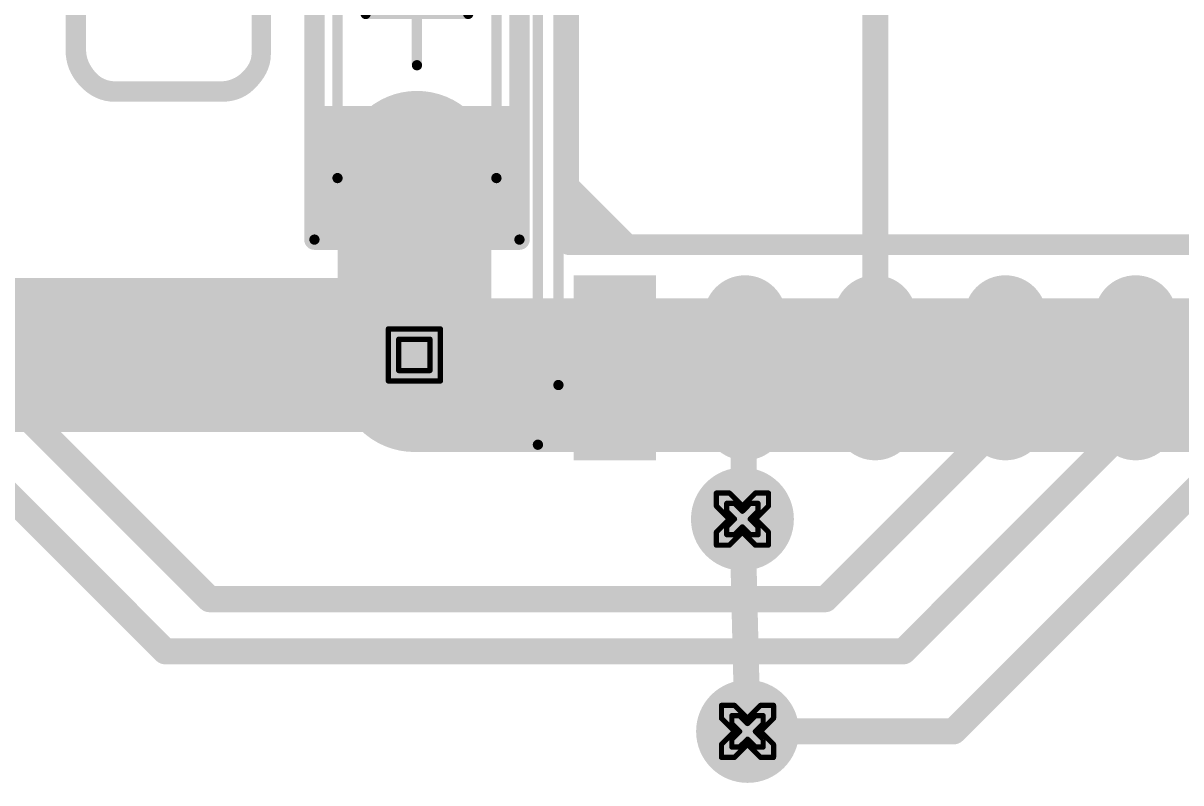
# Model space of a CAD drawing. Header units: millimetres. Extents: x 3219 to 51106, y -14166 to 2063.
# Drawn here: x 5611.66 to 5622.96, y 1769.19 to 1776.59 of the extents above; entities that cross this region are included whole.
import ezdxf

# ---------------------------------------------------------------- set-up
doc = ezdxf.new("R2010")
doc.units = ezdxf.units.MM
doc.layers.get('0').update_dxf_attribs({"lineweight": 53})
for name, color, linetype in [('Bottom Layer', 5, 'Continuous'), ('Bottom Solder', 6, 'Continuous'), ('Drill Drawing', 1, 'Continuous'), ('Mechanical 13', 56, 'Continuous'), ('Mechanical 15', 56, 'Continuous'), ('Top Layer', 1, 'Continuous'), ('Top Overlay', 2, 'Continuous'), ('Top Paste', 8, 'Continuous'), ('Top Solder', 216, 'Continuous')]:
    doc.layers.add(name, color=color, linetype=linetype)
doc.styles.add('GOST type B', font='GOST_B.TTF', dxfattribs={"height": 3.5})

# ---------------------------------------------------------------- blocks, each defined once
blk = doc.blocks.new('14______98')
at = {"layer": 'Mechanical 13'}
h = blk.add_hatch(color=56, dxfattribs=at)
edge = h.paths.add_edge_path()
edge.add_arc((0.5, 0), 0.25, 0, 360)
at = {"layer": 'Top Layer'}
blk.add_hatch(color=1, dxfattribs=at).paths.add_polyline_path([(-0.8, 0.3), (0.8, 0.3), (0.8, -0.3), (-0.8, -0.3)])
h = blk.add_hatch(color=1, dxfattribs=at)
edge = h.paths.add_edge_path()
edge.add_arc((5.4, 0), 0.3, 90, 270)
edge.add_line((5.4, -0.3), (6.4, -0.3))
edge.add_arc((6.4, 0), 0.3, 270, 450)
edge.add_line((6.4, 0.3), (5.4, 0.3))
h = blk.add_hatch(color=1, dxfattribs=at)
edge = h.paths.add_edge_path()
edge.add_arc((-0.5, -1.27), 0.3, 90, 270)
edge.add_line((-0.5, -1.57), (0.5, -1.57))
edge.add_arc((0.5, -1.27), 0.3, 270, 450)
edge.add_line((0.5, -0.97), (-0.5, -0.97))
h = blk.add_hatch(color=1, dxfattribs=at)
edge = h.paths.add_edge_path()
edge.add_arc((5.4, -1.27), 0.3, 90, 270)
edge.add_line((5.4, -1.57), (6.4, -1.57))
edge.add_arc((6.4, -1.27), 0.3, 270, 450)
edge.add_line((6.4, -0.97), (5.4, -0.97))
h = blk.add_hatch(color=1, dxfattribs=at)
edge = h.paths.add_edge_path()
edge.add_arc((-0.5, -2.54), 0.3, 90, 270)
edge.add_line((-0.5, -2.84), (0.5, -2.84))
edge.add_arc((0.5, -2.54), 0.3, 270, 450)
edge.add_line((0.5, -2.24), (-0.5, -2.24))
h = blk.add_hatch(color=1, dxfattribs=at)
edge = h.paths.add_edge_path()
edge.add_arc((5.4, -2.54), 0.3, 90, 270)
edge.add_line((5.4, -2.84), (6.4, -2.84))
edge.add_arc((6.4, -2.54), 0.3, 270, 450)
edge.add_line((6.4, -2.24), (5.4, -2.24))
h = blk.add_hatch(color=1, dxfattribs=at)
edge = h.paths.add_edge_path()
edge.add_arc((-0.5, -3.81), 0.3, 90, 270)
edge.add_line((-0.5, -4.11), (0.5, -4.11))
edge.add_arc((0.5, -3.81), 0.3, 270, 450)
edge.add_line((0.5, -3.51), (-0.5, -3.51))
h = blk.add_hatch(color=1, dxfattribs=at)
edge = h.paths.add_edge_path()
edge.add_arc((5.4, -3.81), 0.3, 90, 270)
edge.add_line((5.4, -4.11), (6.4, -4.11))
edge.add_arc((6.4, -3.81), 0.3, 270, 450)
edge.add_line((6.4, -3.51), (5.4, -3.51))
h = blk.add_hatch(color=1, dxfattribs=at)
edge = h.paths.add_edge_path()
edge.add_arc((-0.5, -5.08), 0.3, 90, 270)
edge.add_line((-0.5, -5.38), (0.5, -5.38))
edge.add_arc((0.5, -5.08), 0.3, 270, 450)
edge.add_line((0.5, -4.78), (-0.5, -4.78))
h = blk.add_hatch(color=1, dxfattribs=at)
edge = h.paths.add_edge_path()
edge.add_arc((5.4, -5.08), 0.3, 90, 270)
edge.add_line((5.4, -5.38), (6.4, -5.38))
edge.add_arc((6.4, -5.08), 0.3, 270, 450)
edge.add_line((6.4, -4.78), (5.4, -4.78))
h = blk.add_hatch(color=1, dxfattribs=at)
edge = h.paths.add_edge_path()
edge.add_arc((-0.5, -6.35), 0.3, 90, 270)
edge.add_line((-0.5, -6.65), (0.5, -6.65))
edge.add_arc((0.5, -6.35), 0.3, 270, 450)
edge.add_line((0.5, -6.05), (-0.5, -6.05))
h = blk.add_hatch(color=1, dxfattribs=at)
edge = h.paths.add_edge_path()
edge.add_arc((5.4, -6.35), 0.3, 90, 270)
edge.add_line((5.4, -6.65), (6.4, -6.65))
edge.add_arc((6.4, -6.35), 0.3, 270, 450)
edge.add_line((6.4, -6.05), (5.4, -6.05))
h = blk.add_hatch(color=1, dxfattribs=at)
edge = h.paths.add_edge_path()
edge.add_arc((-0.5, -7.62), 0.3, 90, 270)
edge.add_line((-0.5, -7.92), (0.5, -7.92))
edge.add_arc((0.5, -7.62), 0.3, 270, 450)
edge.add_line((0.5, -7.32), (-0.5, -7.32))
h = blk.add_hatch(color=1, dxfattribs=at)
edge = h.paths.add_edge_path()
edge.add_arc((5.4, -7.62), 0.3, 90, 270)
edge.add_line((5.4, -7.92), (6.4, -7.92))
edge.add_arc((6.4, -7.62), 0.3, 270, 450)
edge.add_line((6.4, -7.32), (5.4, -7.32))
at = {"layer": 'Top Overlay'}
blk.add_hatch(color=2, dxfattribs=at).paths.add_polyline_path([(1.2, 0.45), (1.2, -0.27), (1.92, 0.45)])
at = {"layer": 'Top Paste'}
blk.add_hatch(color=8, dxfattribs=at).paths.add_polyline_path([(-0.8, 0.3), (0.8, 0.3), (0.8, -0.3), (-0.8, -0.3)])
h = blk.add_hatch(color=8, dxfattribs=at)
edge = h.paths.add_edge_path()
edge.add_arc((5.4, 0), 0.3, 90, 270)
edge.add_line((5.4, -0.3), (6.4, -0.3))
edge.add_arc((6.4, 0), 0.3, 270, 450)
edge.add_line((6.4, 0.3), (5.4, 0.3))
h = blk.add_hatch(color=8, dxfattribs=at)
edge = h.paths.add_edge_path()
edge.add_arc((-0.5, -1.27), 0.3, 90, 270)
edge.add_line((-0.5, -1.57), (0.5, -1.57))
edge.add_arc((0.5, -1.27), 0.3, 270, 450)
edge.add_line((0.5, -0.97), (-0.5, -0.97))
h = blk.add_hatch(color=8, dxfattribs=at)
edge = h.paths.add_edge_path()
edge.add_arc((5.4, -1.27), 0.3, 90, 270)
edge.add_line((5.4, -1.57), (6.4, -1.57))
edge.add_arc((6.4, -1.27), 0.3, 270, 450)
edge.add_line((6.4, -0.97), (5.4, -0.97))
h = blk.add_hatch(color=8, dxfattribs=at)
edge = h.paths.add_edge_path()
edge.add_arc((-0.5, -2.54), 0.3, 90, 270)
edge.add_line((-0.5, -2.84), (0.5, -2.84))
edge.add_arc((0.5, -2.54), 0.3, 270, 450)
edge.add_line((0.5, -2.24), (-0.5, -2.24))
h = blk.add_hatch(color=8, dxfattribs=at)
edge = h.paths.add_edge_path()
edge.add_arc((5.4, -2.54), 0.3, 90, 270)
edge.add_line((5.4, -2.84), (6.4, -2.84))
edge.add_arc((6.4, -2.54), 0.3, 270, 450)
edge.add_line((6.4, -2.24), (5.4, -2.24))
h = blk.add_hatch(color=8, dxfattribs=at)
edge = h.paths.add_edge_path()
edge.add_arc((-0.5, -3.81), 0.3, 90, 270)
edge.add_line((-0.5, -4.11), (0.5, -4.11))
edge.add_arc((0.5, -3.81), 0.3, 270, 450)
edge.add_line((0.5, -3.51), (-0.5, -3.51))
h = blk.add_hatch(color=8, dxfattribs=at)
edge = h.paths.add_edge_path()
edge.add_arc((5.4, -3.81), 0.3, 90, 270)
edge.add_line((5.4, -4.11), (6.4, -4.11))
edge.add_arc((6.4, -3.81), 0.3, 270, 450)
edge.add_line((6.4, -3.51), (5.4, -3.51))
h = blk.add_hatch(color=8, dxfattribs=at)
edge = h.paths.add_edge_path()
edge.add_arc((-0.5, -5.08), 0.3, 90, 270)
edge.add_line((-0.5, -5.38), (0.5, -5.38))
edge.add_arc((0.5, -5.08), 0.3, 270, 450)
edge.add_line((0.5, -4.78), (-0.5, -4.78))
h = blk.add_hatch(color=8, dxfattribs=at)
edge = h.paths.add_edge_path()
edge.add_arc((5.4, -5.08), 0.3, 90, 270)
edge.add_line((5.4, -5.38), (6.4, -5.38))
edge.add_arc((6.4, -5.08), 0.3, 270, 450)
edge.add_line((6.4, -4.78), (5.4, -4.78))
h = blk.add_hatch(color=8, dxfattribs=at)
edge = h.paths.add_edge_path()
edge.add_arc((-0.5, -6.35), 0.3, 90, 270)
edge.add_line((-0.5, -6.65), (0.5, -6.65))
edge.add_arc((0.5, -6.35), 0.3, 270, 450)
edge.add_line((0.5, -6.05), (-0.5, -6.05))
h = blk.add_hatch(color=8, dxfattribs=at)
edge = h.paths.add_edge_path()
edge.add_arc((5.4, -6.35), 0.3, 90, 270)
edge.add_line((5.4, -6.65), (6.4, -6.65))
edge.add_arc((6.4, -6.35), 0.3, 270, 450)
edge.add_line((6.4, -6.05), (5.4, -6.05))
h = blk.add_hatch(color=8, dxfattribs=at)
edge = h.paths.add_edge_path()
edge.add_arc((-0.5, -7.62), 0.3, 90, 270)
edge.add_line((-0.5, -7.92), (0.5, -7.92))
edge.add_arc((0.5, -7.62), 0.3, 270, 450)
edge.add_line((0.5, -7.32), (-0.5, -7.32))
h = blk.add_hatch(color=8, dxfattribs=at)
edge = h.paths.add_edge_path()
edge.add_arc((5.4, -7.62), 0.3, 90, 270)
edge.add_line((5.4, -7.92), (6.4, -7.92))
edge.add_arc((6.4, -7.62), 0.3, 270, 450)
edge.add_line((6.4, -7.32), (5.4, -7.32))
at = {"layer": 'Top Solder'}
blk.add_hatch(color=216, dxfattribs=at).paths.add_polyline_path([(-0.902, 0.402), (0.902, 0.402), (0.902, -0.402), (-0.902, -0.402)])
h = blk.add_hatch(color=216, dxfattribs=at)
edge = h.paths.add_edge_path()
edge.add_arc((5.4, 0), 0.402, 90, 270)
edge.add_line((5.4, -0.402), (6.4, -0.402))
edge.add_arc((6.4, 0), 0.402, 270, 450)
edge.add_line((6.4, 0.402), (5.4, 0.402))
h = blk.add_hatch(color=216, dxfattribs=at)
edge = h.paths.add_edge_path()
edge.add_arc((-0.5, -1.27), 0.402, 90, 270)
edge.add_line((-0.5, -1.672), (0.5, -1.672))
edge.add_arc((0.5, -1.27), 0.402, 270, 450)
edge.add_line((0.5, -0.868), (-0.5, -0.868))
h = blk.add_hatch(color=216, dxfattribs=at)
edge = h.paths.add_edge_path()
edge.add_arc((5.4, -1.27), 0.402, 90, 270)
edge.add_line((5.4, -1.672), (6.4, -1.672))
edge.add_arc((6.4, -1.27), 0.402, 270, 450)
edge.add_line((6.4, -0.868), (5.4, -0.868))
h = blk.add_hatch(color=216, dxfattribs=at)
edge = h.paths.add_edge_path()
edge.add_arc((-0.5, -2.54), 0.402, 90, 270)
edge.add_line((-0.5, -2.942), (0.5, -2.942))
edge.add_arc((0.5, -2.54), 0.402, 270, 450)
edge.add_line((0.5, -2.138), (-0.5, -2.138))
h = blk.add_hatch(color=216, dxfattribs=at)
edge = h.paths.add_edge_path()
edge.add_arc((5.4, -2.54), 0.402, 90, 270)
edge.add_line((5.4, -2.942), (6.4, -2.942))
edge.add_arc((6.4, -2.54), 0.402, 270, 450)
edge.add_line((6.4, -2.138), (5.4, -2.138))
h = blk.add_hatch(color=216, dxfattribs=at)
edge = h.paths.add_edge_path()
edge.add_arc((-0.5, -3.81), 0.402, 90, 270)
edge.add_line((-0.5, -4.212), (0.5, -4.212))
edge.add_arc((0.5, -3.81), 0.402, 270, 450)
edge.add_line((0.5, -3.408), (-0.5, -3.408))
h = blk.add_hatch(color=216, dxfattribs=at)
edge = h.paths.add_edge_path()
edge.add_arc((5.4, -3.81), 0.402, 90, 270)
edge.add_line((5.4, -4.212), (6.4, -4.212))
edge.add_arc((6.4, -3.81), 0.402, 270, 450)
edge.add_line((6.4, -3.408), (5.4, -3.408))
h = blk.add_hatch(color=216, dxfattribs=at)
edge = h.paths.add_edge_path()
edge.add_arc((-0.5, -5.08), 0.402, 90, 270)
edge.add_line((-0.5, -5.482), (0.5, -5.482))
edge.add_arc((0.5, -5.08), 0.402, 270, 450)
edge.add_line((0.5, -4.678), (-0.5, -4.678))
h = blk.add_hatch(color=216, dxfattribs=at)
edge = h.paths.add_edge_path()
edge.add_arc((5.4, -5.08), 0.402, 90, 270)
edge.add_line((5.4, -5.482), (6.4, -5.482))
edge.add_arc((6.4, -5.08), 0.402, 270, 450)
edge.add_line((6.4, -4.678), (5.4, -4.678))
h = blk.add_hatch(color=216, dxfattribs=at)
edge = h.paths.add_edge_path()
edge.add_arc((-0.5, -6.35), 0.402, 90, 270)
edge.add_line((-0.5, -6.752), (0.5, -6.752))
edge.add_arc((0.5, -6.35), 0.402, 270, 450)
edge.add_line((0.5, -5.948), (-0.5, -5.948))
h = blk.add_hatch(color=216, dxfattribs=at)
edge = h.paths.add_edge_path()
edge.add_arc((5.4, -6.35), 0.402, 90, 270)
edge.add_line((5.4, -6.752), (6.4, -6.752))
edge.add_arc((6.4, -6.35), 0.402, 270, 450)
edge.add_line((6.4, -5.948), (5.4, -5.948))
h = blk.add_hatch(color=216, dxfattribs=at)
edge = h.paths.add_edge_path()
edge.add_arc((-0.5, -7.62), 0.402, 90, 270)
edge.add_line((-0.5, -8.022), (0.5, -8.022))
edge.add_arc((0.5, -7.62), 0.402, 270, 450)
edge.add_line((0.5, -7.218), (-0.5, -7.218))
h = blk.add_hatch(color=216, dxfattribs=at)
edge = h.paths.add_edge_path()
edge.add_arc((5.4, -7.62), 0.402, 90, 270)
edge.add_line((5.4, -8.022), (6.4, -8.022))
edge.add_arc((6.4, -7.62), 0.402, 270, 450)
edge.add_line((6.4, -7.218), (5.4, -7.218))
at = {"layer": 'Mechanical 13'}
for points in [[(-0.168, 0.55, 0.1, 0.1, 0), (5.969, 0.55, 0.1, 0.1, 0)], [(-0.168, 0.55, 0.1, 0.1, 0), (-0.168, -8.15, 0.1, 0.1, 0)], [(5.969, 0.55, 0.1, 0.1, 0), (5.969, -8.15, 0.1, 0.1, 0)], [(5.969, -8.15, 0.1, 0.1, 0), (-0.168, -8.15, 0.1, 0.1, 0)]]:
    blk.add_lwpolyline(points, format="xyseb", dxfattribs=at)
for points in [[(-0.193, 0.55, 0.05, 0.05, 1), (-0.143, 0.55, 0.05, 0.05, 1)], [(-0.193, 0.55, 0.05, 0.05, 1), (-0.143, 0.55, 0.05, 0.05, 1)], [(5.944, 0.55, 0.05, 0.05, 1), (5.994, 0.55, 0.05, 0.05, 1)], [(5.944, 0.55, 0.05, 0.05, 1), (5.994, 0.55, 0.05, 0.05, 1)], [(-0.193, -8.15, 0.05, 0.05, 1), (-0.143, -8.15, 0.05, 0.05, 1)], [(-0.193, -8.15, 0.05, 0.05, 1), (-0.143, -8.15, 0.05, 0.05, 1)], [(5.944, -8.15, 0.05, 0.05, 1), (5.994, -8.15, 0.05, 0.05, 1)], [(5.944, -8.15, 0.05, 0.05, 1), (5.994, -8.15, 0.05, 0.05, 1)]]:
    blk.add_lwpolyline(points, format="xyseb", close=True, dxfattribs=at)
at = {"layer": 'Mechanical 15'}
for points in [[(-0.75, 0.75, 0.1, 0.1, 0), (6.75, 0.75, 0.1, 0.1, 0)], [(-0.75, 0.75, 0.1, 0.1, 0), (-0.75, -8.25, 0.1, 0.1, 0)], [(6.75, 0.75, 0.1, 0.1, 0), (6.75, 0.5, 0.1, 0.1, 0)], [(6.75, 0.5, 0.1, 0.1, 0), (6.75, -8.25, 0.1, 0.1, 0)], [(-0.75, -8.25, 0.1, 0.1, 0), (6.75, -8.25, 0.1, 0.1, 0)]]:
    blk.add_lwpolyline(points, format="xyseb", dxfattribs=at)
for points in [[(-0.775, 0.75, 0.05, 0.05, 1), (-0.725, 0.75, 0.05, 0.05, 1)], [(-0.775, 0.75, 0.05, 0.05, 1), (-0.725, 0.75, 0.05, 0.05, 1)], [(6.725, 0.75, 0.05, 0.05, 1), (6.775, 0.75, 0.05, 0.05, 1)], [(6.725, 0.75, 0.05, 0.05, 1), (6.775, 0.75, 0.05, 0.05, 1)], [(6.725, 0.5, 0.05, 0.05, 1), (6.775, 0.5, 0.05, 0.05, 1)], [(6.725, 0.5, 0.05, 0.05, 1), (6.775, 0.5, 0.05, 0.05, 1)], [(-0.775, -8.25, 0.05, 0.05, 1), (-0.725, -8.25, 0.05, 0.05, 1)], [(-0.775, -8.25, 0.05, 0.05, 1), (-0.725, -8.25, 0.05, 0.05, 1)], [(6.725, -8.25, 0.05, 0.05, 1), (6.775, -8.25, 0.05, 0.05, 1)], [(6.725, -8.25, 0.05, 0.05, 1), (6.775, -8.25, 0.05, 0.05, 1)]]:
    blk.add_lwpolyline(points, format="xyseb", close=True, dxfattribs=at)
at = {"layer": 'Top Overlay'}
for points in [[(1.2, 0.45, 0.2, 0.2, 0), (1.2, -8.05, 0.2, 0.2, 0)], [(4.7, 0.45, 0.2, 0.2, 0), (1.2, 0.45, 0.2, 0.2, 0)], [(4.7, 0.45, 0.2, 0.2, 0), (4.7, -8.05, 0.2, 0.2, 0)], [(1.2, -8.05, 0.2, 0.2, 0), (4.7, -8.05, 0.2, 0.2, 0)]]:
    blk.add_lwpolyline(points, format="xyseb", dxfattribs=at)
for points in [[(1.15, 0.45, 0.1, 0.1, 1), (1.25, 0.45, 0.1, 0.1, 1)], [(1.15, 0.45, 0.1, 0.1, 1), (1.25, 0.45, 0.1, 0.1, 1)], [(4.65, 0.45, 0.1, 0.1, 1), (4.75, 0.45, 0.1, 0.1, 1)], [(4.65, 0.45, 0.1, 0.1, 1), (4.75, 0.45, 0.1, 0.1, 1)], [(1.15, -8.05, 0.1, 0.1, 1), (1.25, -8.05, 0.1, 0.1, 1)], [(1.15, -8.05, 0.1, 0.1, 1), (1.25, -8.05, 0.1, 0.1, 1)], [(4.65, -8.05, 0.1, 0.1, 1), (4.75, -8.05, 0.1, 0.1, 1)], [(4.65, -8.05, 0.1, 0.1, 1), (4.75, -8.05, 0.1, 0.1, 1)]]:
    blk.add_lwpolyline(points, format="xyseb", close=True, dxfattribs=at)
blk = doc.blocks.new('CAP__1206_114')
at = {"layer": 'Top Layer'}
for points in [[(-2, -0.8), (-2, 0.8), (-1, 0.8), (-1, -0.8)], [(1, -0.8), (1, 0.8), (2, 0.8), (2, -0.8)]]:
    blk.add_hatch(color=1, dxfattribs=at).paths.add_polyline_path(points)
at = {"layer": 'Top Paste'}
for points in [[(-2, -0.8), (-2, 0.8), (-1, 0.8), (-1, -0.8)], [(1, -0.8), (1, 0.8), (2, 0.8), (2, -0.8)]]:
    blk.add_hatch(color=8, dxfattribs=at).paths.add_polyline_path(points)
at = {"layer": 'Top Solder'}
for points in [[(-2.102, -0.902), (-2.102, 0.902), (-0.898, 0.902), (-0.898, -0.902)], [(0.898, -0.902), (0.898, 0.902), (2.102, 0.902), (2.102, -0.902)]]:
    blk.add_hatch(color=216, dxfattribs=at).paths.add_polyline_path(points)
at = {"layer": 'Mechanical 13'}
for points in [[(-1.6, 0.775, 0.1, 0.1, 0), (1.6, 0.775, 0.1, 0.1, 0)], [(-1.6, 0.775, 0.1, 0.1, 0), (-1.6, -0.775, 0.1, 0.1, 0)], [(1.6, 0.775, 0.1, 0.1, 0), (1.6, -0.775, 0.1, 0.1, 0)], [(-1.6, -0.775, 0.1, 0.1, 0), (1.6, -0.775, 0.1, 0.1, 0)]]:
    blk.add_lwpolyline(points, format="xyseb", dxfattribs=at)
for points in [[(-1.625, 0.775, 0.05, 0.05, 1), (-1.575, 0.775, 0.05, 0.05, 1)], [(-1.625, 0.775, 0.05, 0.05, 1), (-1.575, 0.775, 0.05, 0.05, 1)], [(1.575, 0.775, 0.05, 0.05, 1), (1.625, 0.775, 0.05, 0.05, 1)], [(1.575, 0.775, 0.05, 0.05, 1), (1.625, 0.775, 0.05, 0.05, 1)], [(-1.625, -0.775, 0.05, 0.05, 1), (-1.575, -0.775, 0.05, 0.05, 1)], [(-1.625, -0.775, 0.05, 0.05, 1), (-1.575, -0.775, 0.05, 0.05, 1)], [(1.575, -0.775, 0.05, 0.05, 1), (1.625, -0.775, 0.05, 0.05, 1)], [(1.575, -0.775, 0.05, 0.05, 1), (1.625, -0.775, 0.05, 0.05, 1)]]:
    blk.add_lwpolyline(points, format="xyseb", close=True, dxfattribs=at)
at = {"layer": 'Mechanical 15'}
for points in [[(-2.2, 1, 0.1, 0.1, 0), (-2.2, -1, 0.1, 0.1, 0)], [(-2.2, 1, 0.1, 0.1, 0), (2.2, 1, 0.1, 0.1, 0)], [(2.2, 1, 0.1, 0.1, 0), (2.2, -1, 0.1, 0.1, 0)], [(0, 0.5, 0.1, 0.1, 0), (0, -0.5, 0.1, 0.1, 0)], [(-0.5, 0, 0.1, 0.1, 0), (0.5, 0, 0.1, 0.1, 0)], [(-2.2, -1, 0.1, 0.1, 0), (2.2, -1, 0.1, 0.1, 0)]]:
    blk.add_lwpolyline(points, format="xyseb", dxfattribs=at)
for points in [[(-2.225, 1, 0.05, 0.05, 1), (-2.175, 1, 0.05, 0.05, 1)], [(-2.225, 1, 0.05, 0.05, 1), (-2.175, 1, 0.05, 0.05, 1)], [(2.175, 1, 0.05, 0.05, 1), (2.225, 1, 0.05, 0.05, 1)], [(2.175, 1, 0.05, 0.05, 1), (2.225, 1, 0.05, 0.05, 1)], [(-0.025, 0.5, 0.05, 0.05, 1), (0.025, 0.5, 0.05, 0.05, 1)], [(-0.525, 0, 0.05, 0.05, 1), (-0.475, 0, 0.05, 0.05, 1)], [(0.475, 0, 0.05, 0.05, 1), (0.525, 0, 0.05, 0.05, 1)], [(-0.025, -0.5, 0.05, 0.05, 1), (0.025, -0.5, 0.05, 0.05, 1)], [(-2.225, -1, 0.05, 0.05, 1), (-2.175, -1, 0.05, 0.05, 1)], [(-2.225, -1, 0.05, 0.05, 1), (-2.175, -1, 0.05, 0.05, 1)], [(2.175, -1, 0.05, 0.05, 1), (2.225, -1, 0.05, 0.05, 1)], [(2.175, -1, 0.05, 0.05, 1), (2.225, -1, 0.05, 0.05, 1)]]:
    blk.add_lwpolyline(points, format="xyseb", close=True, dxfattribs=at)
at = {"layer": 'Top Overlay'}
for points in [[(-2.2, 1, 0.2, 0.2, 0), (2.2, 1, 0.2, 0.2, 0)], [(-2.2, 1, 0.2, 0.2, 0), (-2.2, -1, 0.2, 0.2, 0)], [(2.2, 1, 0.2, 0.2, 0), (2.2, -1, 0.2, 0.2, 0)], [(-2.2, -1, 0.2, 0.2, 0), (2.2, -1, 0.2, 0.2, 0)]]:
    blk.add_lwpolyline(points, format="xyseb", dxfattribs=at)
for points in [[(-2.25, 1, 0.1, 0.1, 1), (-2.15, 1, 0.1, 0.1, 1)], [(-2.25, 1, 0.1, 0.1, 1), (-2.15, 1, 0.1, 0.1, 1)], [(2.15, 1, 0.1, 0.1, 1), (2.25, 1, 0.1, 0.1, 1)], [(2.15, 1, 0.1, 0.1, 1), (2.25, 1, 0.1, 0.1, 1)], [(-2.25, -1, 0.1, 0.1, 1), (-2.15, -1, 0.1, 0.1, 1)], [(-2.25, -1, 0.1, 0.1, 1), (-2.15, -1, 0.1, 0.1, 1)], [(2.15, -1, 0.1, 0.1, 1), (2.25, -1, 0.1, 0.1, 1)], [(2.15, -1, 0.1, 0.1, 1), (2.25, -1, 0.1, 0.1, 1)]]:
    blk.add_lwpolyline(points, format="xyseb", close=True, dxfattribs=at)

msp = doc.modelspace()

# ---------------------------------------------------------------- hatches: boundary and pattern name
at = {"layer": 'Bottom Layer'}
h = msp.add_hatch(color=5, dxfattribs=at)
edge = h.paths.add_edge_path()
edge.add_arc((5615.479, 1773.358), 0.6, 0, 360)
h = msp.add_hatch(color=5, dxfattribs=at)
edge = h.paths.add_edge_path()
edge.add_arc((5618.679, 1771.758), 0.4, 0, 360)
h = msp.add_hatch(color=5, dxfattribs=at)
edge = h.paths.add_edge_path()
edge.add_arc((5618.729, 1769.688), 0.4, 0, 360)
at = {"layer": 'Bottom Solder'}
h = msp.add_hatch(color=6, dxfattribs=at)
edge = h.paths.add_edge_path()
edge.add_arc((5615.479, 1773.358), 0.702, 0, 360)
h = msp.add_hatch(color=6, dxfattribs=at)
edge = h.paths.add_edge_path()
edge.add_arc((5618.679, 1771.758), 0.502, 0, 360)
h = msp.add_hatch(color=6, dxfattribs=at)
edge = h.paths.add_edge_path()
edge.add_arc((5618.729, 1769.688), 0.502, 0, 360)
at = {"layer": 'Top Layer'}
h = msp.add_hatch(color=1, dxfattribs=at)
edge = h.paths.add_edge_path()
edge.add_arc((5615.479, 1773.358), 0.6, 0, 360)
h = msp.add_hatch(color=1, dxfattribs=at)
edge = h.paths.add_edge_path()
edge.add_arc((5618.679, 1771.758), 0.4, 0, 360)
h = msp.add_hatch(color=1, dxfattribs=at)
edge = h.paths.add_edge_path()
edge.add_arc((5618.729, 1769.688), 0.4, 0, 360)
at = {"layer": 'Top Solder'}
h = msp.add_hatch(color=216, dxfattribs=at)
edge = h.paths.add_edge_path()
edge.add_arc((5615.479, 1773.358), 0.702, 0, 360)
h = msp.add_hatch(color=216, dxfattribs=at)
edge = h.paths.add_edge_path()
edge.add_arc((5618.679, 1771.758), 0.502, 0, 360)
h = msp.add_hatch(color=216, dxfattribs=at)
edge = h.paths.add_edge_path()
edge.add_arc((5618.729, 1769.688), 0.502, 0, 360)

# ---------------------------------------------------------------- linework, layer by layer
at = {"layer": 'Bottom Layer'}
for points in [[(5608.625, 1773.358, 1.5, 1.5, 0), (5615.479, 1773.358, 1.5, 1.5, 0)], [(5615.479, 1773.162, 1.5, 1.5, 0), (5624.375, 1773.162, 1.5, 1.5, 0)], [(5618.679, 1771.758, 0.254, 0.254, 0), (5618.729, 1769.688, 0.254, 0.254, 0)]]:
    msp.add_lwpolyline(points, format="xyseb", dxfattribs=at)
for points in [[(5615.104, 1773.358, 0.75, 0.75, 1), (5615.854, 1773.358, 0.75, 0.75, 1)], [(5615.104, 1773.162, 0.75, 0.75, 1), (5615.854, 1773.162, 0.75, 0.75, 1)], [(5618.615, 1771.758, 0.127, 0.127, 1), (5618.742, 1771.758, 0.127, 0.127, 1)], [(5618.665, 1769.688, 0.127, 0.127, 1), (5618.792, 1769.688, 0.127, 0.127, 1)]]:
    msp.add_lwpolyline(points, format="xyseb", close=True, dxfattribs=at)
at = {"layer": 'Drill Drawing'}
for points in [[(5615.225, 1773.612, 0.0508, 0.0508, 0), (5615.733, 1773.612, 0.0508, 0.0508, 0)], [(5615.225, 1773.104, 0.0508, 0.0508, 0), (5615.225, 1773.612, 0.0508, 0.0508, 0)], [(5615.733, 1773.104, 0.0508, 0.0508, 0), (5615.733, 1773.612, 0.0508, 0.0508, 0)], [(5615.326, 1773.511, 0.0508, 0.0508, 0), (5615.631, 1773.511, 0.0508, 0.0508, 0)], [(5615.326, 1773.206, 0.0508, 0.0508, 0), (5615.326, 1773.511, 0.0508, 0.0508, 0)], [(5615.631, 1773.206, 0.0508, 0.0508, 0), (5615.631, 1773.511, 0.0508, 0.0508, 0)], [(5615.326, 1773.206, 0.0508, 0.0508, 0), (5615.631, 1773.206, 0.0508, 0.0508, 0)], [(5615.225, 1773.104, 0.0508, 0.0508, 0), (5615.733, 1773.104, 0.0508, 0.0508, 0)], [(5618.425, 1771.885, 0.0508, 0.0508, 0), (5618.425, 1772.012, 0.0508, 0.0508, 0)], [(5618.425, 1772.012, 0.0508, 0.0508, 0), (5618.552, 1772.012, 0.0508, 0.0508, 0)], [(5618.552, 1772.012, 0.0508, 0.0508, 0), (5618.679, 1771.885, 0.0508, 0.0508, 0)], [(5618.679, 1771.885, 0.0508, 0.0508, 0), (5618.806, 1772.012, 0.0508, 0.0508, 0)], [(5618.806, 1772.012, 0.0508, 0.0508, 0), (5618.933, 1772.012, 0.0508, 0.0508, 0)], [(5618.933, 1771.885, 0.0508, 0.0508, 0), (5618.933, 1772.012, 0.0508, 0.0508, 0)], [(5618.425, 1771.885, 0.0508, 0.0508, 0), (5618.552, 1771.758, 0.0508, 0.0508, 0)], [(5618.526, 1771.834, 0.0508, 0.0508, 0), (5618.526, 1771.911, 0.0508, 0.0508, 0)], [(5618.526, 1771.911, 0.0508, 0.0508, 0), (5618.602, 1771.911, 0.0508, 0.0508, 0)], [(5618.602, 1771.911, 0.0508, 0.0508, 0), (5618.679, 1771.834, 0.0508, 0.0508, 0)], [(5618.679, 1771.834, 0.0508, 0.0508, 0), (5618.755, 1771.911, 0.0508, 0.0508, 0)], [(5618.755, 1771.911, 0.0508, 0.0508, 0), (5618.831, 1771.911, 0.0508, 0.0508, 0)], [(5618.806, 1771.758, 0.0508, 0.0508, 0), (5618.933, 1771.885, 0.0508, 0.0508, 0)], [(5618.831, 1771.834, 0.0508, 0.0508, 0), (5618.831, 1771.911, 0.0508, 0.0508, 0)], [(5618.526, 1771.834, 0.0508, 0.0508, 0), (5618.602, 1771.758, 0.0508, 0.0508, 0)], [(5618.755, 1771.758, 0.0508, 0.0508, 0), (5618.831, 1771.834, 0.0508, 0.0508, 0)], [(5618.425, 1771.631, 0.0508, 0.0508, 0), (5618.552, 1771.758, 0.0508, 0.0508, 0)], [(5618.526, 1771.682, 0.0508, 0.0508, 0), (5618.602, 1771.758, 0.0508, 0.0508, 0)], [(5618.526, 1771.606, 0.0508, 0.0508, 0), (5618.526, 1771.682, 0.0508, 0.0508, 0)], [(5618.602, 1771.606, 0.0508, 0.0508, 0), (5618.679, 1771.682, 0.0508, 0.0508, 0)], [(5618.679, 1771.682, 0.0508, 0.0508, 0), (5618.755, 1771.606, 0.0508, 0.0508, 0)], [(5618.755, 1771.758, 0.0508, 0.0508, 0), (5618.831, 1771.682, 0.0508, 0.0508, 0)], [(5618.806, 1771.758, 0.0508, 0.0508, 0), (5618.933, 1771.631, 0.0508, 0.0508, 0)], [(5618.831, 1771.606, 0.0508, 0.0508, 0), (5618.831, 1771.682, 0.0508, 0.0508, 0)], [(5618.425, 1771.504, 0.0508, 0.0508, 0), (5618.425, 1771.631, 0.0508, 0.0508, 0)], [(5618.526, 1771.606, 0.0508, 0.0508, 0), (5618.602, 1771.606, 0.0508, 0.0508, 0)], [(5618.552, 1771.504, 0.0508, 0.0508, 0), (5618.679, 1771.631, 0.0508, 0.0508, 0)], [(5618.679, 1771.631, 0.0508, 0.0508, 0), (5618.806, 1771.504, 0.0508, 0.0508, 0)], [(5618.755, 1771.606, 0.0508, 0.0508, 0), (5618.831, 1771.606, 0.0508, 0.0508, 0)], [(5618.933, 1771.504, 0.0508, 0.0508, 0), (5618.933, 1771.631, 0.0508, 0.0508, 0)], [(5618.425, 1771.504, 0.0508, 0.0508, 0), (5618.552, 1771.504, 0.0508, 0.0508, 0)], [(5618.806, 1771.504, 0.0508, 0.0508, 0), (5618.933, 1771.504, 0.0508, 0.0508, 0)], [(5618.475, 1769.815, 0.0508, 0.0508, 0), (5618.475, 1769.942, 0.0508, 0.0508, 0)], [(5618.475, 1769.942, 0.0508, 0.0508, 0), (5618.602, 1769.942, 0.0508, 0.0508, 0)], [(5618.576, 1769.764, 0.0508, 0.0508, 0), (5618.576, 1769.841, 0.0508, 0.0508, 0)], [(5618.576, 1769.841, 0.0508, 0.0508, 0), (5618.652, 1769.841, 0.0508, 0.0508, 0)], [(5618.602, 1769.942, 0.0508, 0.0508, 0), (5618.729, 1769.815, 0.0508, 0.0508, 0)], [(5618.652, 1769.841, 0.0508, 0.0508, 0), (5618.729, 1769.764, 0.0508, 0.0508, 0)], [(5618.729, 1769.815, 0.0508, 0.0508, 0), (5618.856, 1769.942, 0.0508, 0.0508, 0)], [(5618.729, 1769.764, 0.0508, 0.0508, 0), (5618.805, 1769.841, 0.0508, 0.0508, 0)], [(5618.805, 1769.841, 0.0508, 0.0508, 0), (5618.881, 1769.841, 0.0508, 0.0508, 0)], [(5618.856, 1769.942, 0.0508, 0.0508, 0), (5618.983, 1769.942, 0.0508, 0.0508, 0)], [(5618.881, 1769.764, 0.0508, 0.0508, 0), (5618.881, 1769.841, 0.0508, 0.0508, 0)], [(5618.983, 1769.815, 0.0508, 0.0508, 0), (5618.983, 1769.942, 0.0508, 0.0508, 0)], [(5618.475, 1769.815, 0.0508, 0.0508, 0), (5618.602, 1769.688, 0.0508, 0.0508, 0)], [(5618.576, 1769.764, 0.0508, 0.0508, 0), (5618.652, 1769.688, 0.0508, 0.0508, 0)], [(5618.805, 1769.688, 0.0508, 0.0508, 0), (5618.881, 1769.764, 0.0508, 0.0508, 0)], [(5618.856, 1769.688, 0.0508, 0.0508, 0), (5618.983, 1769.815, 0.0508, 0.0508, 0)], [(5618.475, 1769.561, 0.0508, 0.0508, 0), (5618.602, 1769.688, 0.0508, 0.0508, 0)], [(5618.576, 1769.612, 0.0508, 0.0508, 0), (5618.652, 1769.688, 0.0508, 0.0508, 0)], [(5618.805, 1769.688, 0.0508, 0.0508, 0), (5618.881, 1769.612, 0.0508, 0.0508, 0)], [(5618.856, 1769.688, 0.0508, 0.0508, 0), (5618.983, 1769.561, 0.0508, 0.0508, 0)], [(5618.475, 1769.434, 0.0508, 0.0508, 0), (5618.475, 1769.561, 0.0508, 0.0508, 0)], [(5618.576, 1769.536, 0.0508, 0.0508, 0), (5618.576, 1769.612, 0.0508, 0.0508, 0)], [(5618.576, 1769.536, 0.0508, 0.0508, 0), (5618.652, 1769.536, 0.0508, 0.0508, 0)], [(5618.602, 1769.434, 0.0508, 0.0508, 0), (5618.729, 1769.561, 0.0508, 0.0508, 0)], [(5618.652, 1769.536, 0.0508, 0.0508, 0), (5618.729, 1769.612, 0.0508, 0.0508, 0)], [(5618.729, 1769.612, 0.0508, 0.0508, 0), (5618.805, 1769.536, 0.0508, 0.0508, 0)], [(5618.729, 1769.561, 0.0508, 0.0508, 0), (5618.856, 1769.434, 0.0508, 0.0508, 0)], [(5618.805, 1769.536, 0.0508, 0.0508, 0), (5618.881, 1769.536, 0.0508, 0.0508, 0)], [(5618.881, 1769.536, 0.0508, 0.0508, 0), (5618.881, 1769.612, 0.0508, 0.0508, 0)], [(5618.983, 1769.434, 0.0508, 0.0508, 0), (5618.983, 1769.561, 0.0508, 0.0508, 0)], [(5618.475, 1769.434, 0.0508, 0.0508, 0), (5618.602, 1769.434, 0.0508, 0.0508, 0)], [(5618.856, 1769.434, 0.0508, 0.0508, 0), (5618.983, 1769.434, 0.0508, 0.0508, 0)]]:
    msp.add_lwpolyline(points, format="xyseb", dxfattribs=at)
for points in [[(5615.212, 1773.612, 0.0254, 0.0254, 1), (5615.237, 1773.612, 0.0254, 0.0254, 1)], [(5615.212, 1773.612, 0.0254, 0.0254, 1), (5615.237, 1773.612, 0.0254, 0.0254, 1)], [(5615.72, 1773.612, 0.0254, 0.0254, 1), (5615.745, 1773.612, 0.0254, 0.0254, 1)], [(5615.72, 1773.612, 0.0254, 0.0254, 1), (5615.745, 1773.612, 0.0254, 0.0254, 1)], [(5615.313, 1773.511, 0.0254, 0.0254, 1), (5615.339, 1773.511, 0.0254, 0.0254, 1)], [(5615.313, 1773.511, 0.0254, 0.0254, 1), (5615.339, 1773.511, 0.0254, 0.0254, 1)], [(5615.618, 1773.511, 0.0254, 0.0254, 1), (5615.644, 1773.511, 0.0254, 0.0254, 1)], [(5615.618, 1773.511, 0.0254, 0.0254, 1), (5615.644, 1773.511, 0.0254, 0.0254, 1)], [(5615.313, 1773.206, 0.0254, 0.0254, 1), (5615.339, 1773.206, 0.0254, 0.0254, 1)], [(5615.313, 1773.206, 0.0254, 0.0254, 1), (5615.339, 1773.206, 0.0254, 0.0254, 1)], [(5615.618, 1773.206, 0.0254, 0.0254, 1), (5615.644, 1773.206, 0.0254, 0.0254, 1)], [(5615.618, 1773.206, 0.0254, 0.0254, 1), (5615.644, 1773.206, 0.0254, 0.0254, 1)], [(5615.212, 1773.104, 0.0254, 0.0254, 1), (5615.237, 1773.104, 0.0254, 0.0254, 1)], [(5615.212, 1773.104, 0.0254, 0.0254, 1), (5615.237, 1773.104, 0.0254, 0.0254, 1)], [(5615.72, 1773.104, 0.0254, 0.0254, 1), (5615.745, 1773.104, 0.0254, 0.0254, 1)], [(5615.72, 1773.104, 0.0254, 0.0254, 1), (5615.745, 1773.104, 0.0254, 0.0254, 1)], [(5618.412, 1772.012, 0.0254, 0.0254, 1), (5618.437, 1772.012, 0.0254, 0.0254, 1)], [(5618.412, 1772.012, 0.0254, 0.0254, 1), (5618.437, 1772.012, 0.0254, 0.0254, 1)], [(5618.539, 1772.012, 0.0254, 0.0254, 1), (5618.564, 1772.012, 0.0254, 0.0254, 1)], [(5618.539, 1772.012, 0.0254, 0.0254, 1), (5618.564, 1772.012, 0.0254, 0.0254, 1)], [(5618.793, 1772.012, 0.0254, 0.0254, 1), (5618.818, 1772.012, 0.0254, 0.0254, 1)], [(5618.793, 1772.012, 0.0254, 0.0254, 1), (5618.818, 1772.012, 0.0254, 0.0254, 1)], [(5618.92, 1772.012, 0.0254, 0.0254, 1), (5618.945, 1772.012, 0.0254, 0.0254, 1)], [(5618.92, 1772.012, 0.0254, 0.0254, 1), (5618.945, 1772.012, 0.0254, 0.0254, 1)], [(5618.412, 1771.885, 0.0254, 0.0254, 1), (5618.437, 1771.885, 0.0254, 0.0254, 1)], [(5618.412, 1771.885, 0.0254, 0.0254, 1), (5618.437, 1771.885, 0.0254, 0.0254, 1)], [(5618.513, 1771.911, 0.0254, 0.0254, 1), (5618.539, 1771.911, 0.0254, 0.0254, 1)], [(5618.513, 1771.911, 0.0254, 0.0254, 1), (5618.539, 1771.911, 0.0254, 0.0254, 1)], [(5618.59, 1771.911, 0.0254, 0.0254, 1), (5618.615, 1771.911, 0.0254, 0.0254, 1)], [(5618.59, 1771.911, 0.0254, 0.0254, 1), (5618.615, 1771.911, 0.0254, 0.0254, 1)], [(5618.666, 1771.885, 0.0254, 0.0254, 1), (5618.691, 1771.885, 0.0254, 0.0254, 1)], [(5618.666, 1771.885, 0.0254, 0.0254, 1), (5618.691, 1771.885, 0.0254, 0.0254, 1)], [(5618.742, 1771.911, 0.0254, 0.0254, 1), (5618.767, 1771.911, 0.0254, 0.0254, 1)], [(5618.742, 1771.911, 0.0254, 0.0254, 1), (5618.767, 1771.911, 0.0254, 0.0254, 1)], [(5618.818, 1771.911, 0.0254, 0.0254, 1), (5618.844, 1771.911, 0.0254, 0.0254, 1)], [(5618.818, 1771.911, 0.0254, 0.0254, 1), (5618.844, 1771.911, 0.0254, 0.0254, 1)], [(5618.92, 1771.885, 0.0254, 0.0254, 1), (5618.945, 1771.885, 0.0254, 0.0254, 1)], [(5618.92, 1771.885, 0.0254, 0.0254, 1), (5618.945, 1771.885, 0.0254, 0.0254, 1)], [(5618.513, 1771.834, 0.0254, 0.0254, 1), (5618.539, 1771.834, 0.0254, 0.0254, 1)], [(5618.513, 1771.834, 0.0254, 0.0254, 1), (5618.539, 1771.834, 0.0254, 0.0254, 1)], [(5618.666, 1771.834, 0.0254, 0.0254, 1), (5618.691, 1771.834, 0.0254, 0.0254, 1)], [(5618.666, 1771.834, 0.0254, 0.0254, 1), (5618.691, 1771.834, 0.0254, 0.0254, 1)], [(5618.818, 1771.834, 0.0254, 0.0254, 1), (5618.844, 1771.834, 0.0254, 0.0254, 1)], [(5618.818, 1771.834, 0.0254, 0.0254, 1), (5618.844, 1771.834, 0.0254, 0.0254, 1)], [(5618.513, 1771.682, 0.0254, 0.0254, 1), (5618.539, 1771.682, 0.0254, 0.0254, 1)], [(5618.513, 1771.682, 0.0254, 0.0254, 1), (5618.539, 1771.682, 0.0254, 0.0254, 1)], [(5618.539, 1771.758, 0.0254, 0.0254, 1), (5618.564, 1771.758, 0.0254, 0.0254, 1)], [(5618.539, 1771.758, 0.0254, 0.0254, 1), (5618.564, 1771.758, 0.0254, 0.0254, 1)], [(5618.59, 1771.758, 0.0254, 0.0254, 1), (5618.615, 1771.758, 0.0254, 0.0254, 1)], [(5618.59, 1771.758, 0.0254, 0.0254, 1), (5618.615, 1771.758, 0.0254, 0.0254, 1)], [(5618.666, 1771.682, 0.0254, 0.0254, 1), (5618.691, 1771.682, 0.0254, 0.0254, 1)], [(5618.666, 1771.682, 0.0254, 0.0254, 1), (5618.691, 1771.682, 0.0254, 0.0254, 1)], [(5618.742, 1771.758, 0.0254, 0.0254, 1), (5618.767, 1771.758, 0.0254, 0.0254, 1)], [(5618.742, 1771.758, 0.0254, 0.0254, 1), (5618.767, 1771.758, 0.0254, 0.0254, 1)], [(5618.793, 1771.758, 0.0254, 0.0254, 1), (5618.818, 1771.758, 0.0254, 0.0254, 1)], [(5618.793, 1771.758, 0.0254, 0.0254, 1), (5618.818, 1771.758, 0.0254, 0.0254, 1)], [(5618.818, 1771.682, 0.0254, 0.0254, 1), (5618.844, 1771.682, 0.0254, 0.0254, 1)], [(5618.818, 1771.682, 0.0254, 0.0254, 1), (5618.844, 1771.682, 0.0254, 0.0254, 1)], [(5618.412, 1771.631, 0.0254, 0.0254, 1), (5618.437, 1771.631, 0.0254, 0.0254, 1)], [(5618.412, 1771.631, 0.0254, 0.0254, 1), (5618.437, 1771.631, 0.0254, 0.0254, 1)], [(5618.513, 1771.606, 0.0254, 0.0254, 1), (5618.539, 1771.606, 0.0254, 0.0254, 1)], [(5618.513, 1771.606, 0.0254, 0.0254, 1), (5618.539, 1771.606, 0.0254, 0.0254, 1)], [(5618.59, 1771.606, 0.0254, 0.0254, 1), (5618.615, 1771.606, 0.0254, 0.0254, 1)], [(5618.59, 1771.606, 0.0254, 0.0254, 1), (5618.615, 1771.606, 0.0254, 0.0254, 1)], [(5618.666, 1771.631, 0.0254, 0.0254, 1), (5618.691, 1771.631, 0.0254, 0.0254, 1)], [(5618.666, 1771.631, 0.0254, 0.0254, 1), (5618.691, 1771.631, 0.0254, 0.0254, 1)], [(5618.742, 1771.606, 0.0254, 0.0254, 1), (5618.767, 1771.606, 0.0254, 0.0254, 1)], [(5618.742, 1771.606, 0.0254, 0.0254, 1), (5618.767, 1771.606, 0.0254, 0.0254, 1)], [(5618.818, 1771.606, 0.0254, 0.0254, 1), (5618.844, 1771.606, 0.0254, 0.0254, 1)], [(5618.818, 1771.606, 0.0254, 0.0254, 1), (5618.844, 1771.606, 0.0254, 0.0254, 1)], [(5618.92, 1771.631, 0.0254, 0.0254, 1), (5618.945, 1771.631, 0.0254, 0.0254, 1)], [(5618.92, 1771.631, 0.0254, 0.0254, 1), (5618.945, 1771.631, 0.0254, 0.0254, 1)], [(5618.412, 1771.504, 0.0254, 0.0254, 1), (5618.437, 1771.504, 0.0254, 0.0254, 1)], [(5618.412, 1771.504, 0.0254, 0.0254, 1), (5618.437, 1771.504, 0.0254, 0.0254, 1)], [(5618.539, 1771.504, 0.0254, 0.0254, 1), (5618.564, 1771.504, 0.0254, 0.0254, 1)], [(5618.539, 1771.504, 0.0254, 0.0254, 1), (5618.564, 1771.504, 0.0254, 0.0254, 1)], [(5618.793, 1771.504, 0.0254, 0.0254, 1), (5618.818, 1771.504, 0.0254, 0.0254, 1)], [(5618.793, 1771.504, 0.0254, 0.0254, 1), (5618.818, 1771.504, 0.0254, 0.0254, 1)], [(5618.92, 1771.504, 0.0254, 0.0254, 1), (5618.945, 1771.504, 0.0254, 0.0254, 1)], [(5618.92, 1771.504, 0.0254, 0.0254, 1), (5618.945, 1771.504, 0.0254, 0.0254, 1)], [(5618.462, 1769.942, 0.0254, 0.0254, 1), (5618.487, 1769.942, 0.0254, 0.0254, 1)], [(5618.462, 1769.942, 0.0254, 0.0254, 1), (5618.487, 1769.942, 0.0254, 0.0254, 1)], [(5618.563, 1769.841, 0.0254, 0.0254, 1), (5618.589, 1769.841, 0.0254, 0.0254, 1)], [(5618.563, 1769.841, 0.0254, 0.0254, 1), (5618.589, 1769.841, 0.0254, 0.0254, 1)], [(5618.589, 1769.942, 0.0254, 0.0254, 1), (5618.614, 1769.942, 0.0254, 0.0254, 1)], [(5618.589, 1769.942, 0.0254, 0.0254, 1), (5618.614, 1769.942, 0.0254, 0.0254, 1)], [(5618.64, 1769.841, 0.0254, 0.0254, 1), (5618.665, 1769.841, 0.0254, 0.0254, 1)], [(5618.64, 1769.841, 0.0254, 0.0254, 1), (5618.665, 1769.841, 0.0254, 0.0254, 1)], [(5618.792, 1769.841, 0.0254, 0.0254, 1), (5618.817, 1769.841, 0.0254, 0.0254, 1)], [(5618.792, 1769.841, 0.0254, 0.0254, 1), (5618.817, 1769.841, 0.0254, 0.0254, 1)], [(5618.843, 1769.942, 0.0254, 0.0254, 1), (5618.868, 1769.942, 0.0254, 0.0254, 1)], [(5618.843, 1769.942, 0.0254, 0.0254, 1), (5618.868, 1769.942, 0.0254, 0.0254, 1)], [(5618.868, 1769.841, 0.0254, 0.0254, 1), (5618.894, 1769.841, 0.0254, 0.0254, 1)], [(5618.868, 1769.841, 0.0254, 0.0254, 1), (5618.894, 1769.841, 0.0254, 0.0254, 1)], [(5618.97, 1769.942, 0.0254, 0.0254, 1), (5618.995, 1769.942, 0.0254, 0.0254, 1)], [(5618.97, 1769.942, 0.0254, 0.0254, 1), (5618.995, 1769.942, 0.0254, 0.0254, 1)], [(5618.462, 1769.815, 0.0254, 0.0254, 1), (5618.487, 1769.815, 0.0254, 0.0254, 1)], [(5618.462, 1769.815, 0.0254, 0.0254, 1), (5618.487, 1769.815, 0.0254, 0.0254, 1)], [(5618.563, 1769.764, 0.0254, 0.0254, 1), (5618.589, 1769.764, 0.0254, 0.0254, 1)], [(5618.563, 1769.764, 0.0254, 0.0254, 1), (5618.589, 1769.764, 0.0254, 0.0254, 1)], [(5618.716, 1769.815, 0.0254, 0.0254, 1), (5618.741, 1769.815, 0.0254, 0.0254, 1)], [(5618.716, 1769.815, 0.0254, 0.0254, 1), (5618.741, 1769.815, 0.0254, 0.0254, 1)], [(5618.716, 1769.764, 0.0254, 0.0254, 1), (5618.741, 1769.764, 0.0254, 0.0254, 1)], [(5618.716, 1769.764, 0.0254, 0.0254, 1), (5618.741, 1769.764, 0.0254, 0.0254, 1)], [(5618.868, 1769.764, 0.0254, 0.0254, 1), (5618.894, 1769.764, 0.0254, 0.0254, 1)], [(5618.868, 1769.764, 0.0254, 0.0254, 1), (5618.894, 1769.764, 0.0254, 0.0254, 1)], [(5618.97, 1769.815, 0.0254, 0.0254, 1), (5618.995, 1769.815, 0.0254, 0.0254, 1)], [(5618.97, 1769.815, 0.0254, 0.0254, 1), (5618.995, 1769.815, 0.0254, 0.0254, 1)], [(5618.589, 1769.688, 0.0254, 0.0254, 1), (5618.614, 1769.688, 0.0254, 0.0254, 1)], [(5618.589, 1769.688, 0.0254, 0.0254, 1), (5618.614, 1769.688, 0.0254, 0.0254, 1)], [(5618.64, 1769.688, 0.0254, 0.0254, 1), (5618.665, 1769.688, 0.0254, 0.0254, 1)], [(5618.64, 1769.688, 0.0254, 0.0254, 1), (5618.665, 1769.688, 0.0254, 0.0254, 1)], [(5618.792, 1769.688, 0.0254, 0.0254, 1), (5618.817, 1769.688, 0.0254, 0.0254, 1)], [(5618.792, 1769.688, 0.0254, 0.0254, 1), (5618.817, 1769.688, 0.0254, 0.0254, 1)], [(5618.843, 1769.688, 0.0254, 0.0254, 1), (5618.868, 1769.688, 0.0254, 0.0254, 1)], [(5618.843, 1769.688, 0.0254, 0.0254, 1), (5618.868, 1769.688, 0.0254, 0.0254, 1)], [(5618.462, 1769.561, 0.0254, 0.0254, 1), (5618.487, 1769.561, 0.0254, 0.0254, 1)], [(5618.462, 1769.561, 0.0254, 0.0254, 1), (5618.487, 1769.561, 0.0254, 0.0254, 1)], [(5618.563, 1769.612, 0.0254, 0.0254, 1), (5618.589, 1769.612, 0.0254, 0.0254, 1)], [(5618.563, 1769.612, 0.0254, 0.0254, 1), (5618.589, 1769.612, 0.0254, 0.0254, 1)], [(5618.563, 1769.536, 0.0254, 0.0254, 1), (5618.589, 1769.536, 0.0254, 0.0254, 1)], [(5618.563, 1769.536, 0.0254, 0.0254, 1), (5618.589, 1769.536, 0.0254, 0.0254, 1)], [(5618.64, 1769.536, 0.0254, 0.0254, 1), (5618.665, 1769.536, 0.0254, 0.0254, 1)], [(5618.64, 1769.536, 0.0254, 0.0254, 1), (5618.665, 1769.536, 0.0254, 0.0254, 1)], [(5618.716, 1769.612, 0.0254, 0.0254, 1), (5618.741, 1769.612, 0.0254, 0.0254, 1)], [(5618.716, 1769.612, 0.0254, 0.0254, 1), (5618.741, 1769.612, 0.0254, 0.0254, 1)], [(5618.716, 1769.561, 0.0254, 0.0254, 1), (5618.741, 1769.561, 0.0254, 0.0254, 1)], [(5618.716, 1769.561, 0.0254, 0.0254, 1), (5618.741, 1769.561, 0.0254, 0.0254, 1)], [(5618.792, 1769.536, 0.0254, 0.0254, 1), (5618.817, 1769.536, 0.0254, 0.0254, 1)], [(5618.792, 1769.536, 0.0254, 0.0254, 1), (5618.817, 1769.536, 0.0254, 0.0254, 1)], [(5618.868, 1769.612, 0.0254, 0.0254, 1), (5618.894, 1769.612, 0.0254, 0.0254, 1)], [(5618.868, 1769.612, 0.0254, 0.0254, 1), (5618.894, 1769.612, 0.0254, 0.0254, 1)], [(5618.868, 1769.536, 0.0254, 0.0254, 1), (5618.894, 1769.536, 0.0254, 0.0254, 1)], [(5618.868, 1769.536, 0.0254, 0.0254, 1), (5618.894, 1769.536, 0.0254, 0.0254, 1)], [(5618.97, 1769.561, 0.0254, 0.0254, 1), (5618.995, 1769.561, 0.0254, 0.0254, 1)], [(5618.97, 1769.561, 0.0254, 0.0254, 1), (5618.995, 1769.561, 0.0254, 0.0254, 1)], [(5618.462, 1769.434, 0.0254, 0.0254, 1), (5618.487, 1769.434, 0.0254, 0.0254, 1)], [(5618.462, 1769.434, 0.0254, 0.0254, 1), (5618.487, 1769.434, 0.0254, 0.0254, 1)], [(5618.589, 1769.434, 0.0254, 0.0254, 1), (5618.614, 1769.434, 0.0254, 0.0254, 1)], [(5618.589, 1769.434, 0.0254, 0.0254, 1), (5618.614, 1769.434, 0.0254, 0.0254, 1)], [(5618.843, 1769.434, 0.0254, 0.0254, 1), (5618.868, 1769.434, 0.0254, 0.0254, 1)], [(5618.843, 1769.434, 0.0254, 0.0254, 1), (5618.868, 1769.434, 0.0254, 0.0254, 1)], [(5618.97, 1769.434, 0.0254, 0.0254, 1), (5618.995, 1769.434, 0.0254, 0.0254, 1)], [(5618.97, 1769.434, 0.0254, 0.0254, 1), (5618.995, 1769.434, 0.0254, 0.0254, 1)]]:
    msp.add_lwpolyline(points, format="xyseb", close=True, dxfattribs=at)
at = {"layer": 'Top Layer'}
for points in [[(5619.974, 1773.233, 0.254, 0.254, 0), (5619.974, 1777.258, 0.254, 0.254, 0)], [(5608.073, 1776.385, 0.254, 0.254, 0), (5613.48, 1770.977, 0.254, 0.254, 0)], [(5615.479, 1775.158, 1.5, 1.5, 0), (5615.504, 1775.183, 1.5, 1.5, 0)], [(5615.479, 1773.358, 1.5, 1.5, 0), (5615.479, 1775.158, 1.5, 1.5, 0)], [(5617.434, 1773.233, 0.254, 0.254, 0), (5618.704, 1773.233, 0.254, 0.254, 0)], [(5618.691, 1773.221, 0.254, 0.254, 0), (5618.704, 1773.233, 0.254, 0.254, 0)], [(5618.691, 1771.771, 0.254, 0.254, 0), (5618.691, 1773.221, 0.254, 0.254, 0)], [(5621.244, 1772.733, 0.254, 0.254, 0), (5621.244, 1773.233, 0.254, 0.254, 0)], [(5610.509, 1773.008, 0.254, 0.254, 0), (5613.048, 1770.469, 0.254, 0.254, 0)], [(5622.514, 1772.733, 0.254, 0.254, 0), (5622.514, 1772.908, 0.254, 0.254, 0)], [(5619.488, 1770.977, 0.254, 0.254, 0), (5621.244, 1772.733, 0.254, 0.254, 0)], [(5620.25, 1770.469, 0.254, 0.254, 0), (5622.514, 1772.733, 0.254, 0.254, 0)], [(5620.739, 1769.688, 0.254, 0.254, 0), (5623.784, 1772.733, 0.254, 0.254, 0)], [(5618.679, 1771.758, 0.254, 0.254, 0), (5618.691, 1771.771, 0.254, 0.254, 0)], [(5613.48, 1770.977, 0.254, 0.254, 0), (5619.488, 1770.977, 0.254, 0.254, 0)], [(5613.048, 1770.469, 0.254, 0.254, 0), (5620.25, 1770.469, 0.254, 0.254, 0)], [(5618.729, 1769.688, 0.254, 0.254, 0), (5620.739, 1769.688, 0.254, 0.254, 0)]]:
    msp.add_lwpolyline(points, format="xyseb", dxfattribs=at)
for points in [[(5615.104, 1775.158, 0.75, 0.75, 1), (5615.854, 1775.158, 0.75, 0.75, 1)], [(5615.104, 1775.158, 0.75, 0.75, 1), (5615.854, 1775.158, 0.75, 0.75, 1)], [(5615.129, 1775.183, 0.75, 0.75, 1), (5615.879, 1775.183, 0.75, 0.75, 1)], [(5615.104, 1773.358, 0.75, 0.75, 1), (5615.854, 1773.358, 0.75, 0.75, 1)], [(5617.37, 1773.233, 0.127, 0.127, 1), (5617.497, 1773.233, 0.127, 0.127, 1)], [(5618.628, 1773.221, 0.127, 0.127, 1), (5618.755, 1773.221, 0.127, 0.127, 1)], [(5618.628, 1773.221, 0.127, 0.127, 1), (5618.755, 1773.221, 0.127, 0.127, 1)], [(5618.64, 1773.233, 0.127, 0.127, 1), (5618.767, 1773.233, 0.127, 0.127, 1)], [(5618.64, 1773.233, 0.127, 0.127, 1), (5618.767, 1773.233, 0.127, 0.127, 1)], [(5619.91, 1773.233, 0.127, 0.127, 1), (5620.037, 1773.233, 0.127, 0.127, 1)], [(5621.18, 1773.233, 0.127, 0.127, 1), (5621.307, 1773.233, 0.127, 0.127, 1)], [(5622.45, 1772.908, 0.127, 0.127, 1), (5622.577, 1772.908, 0.127, 0.127, 1)], [(5621.18, 1772.733, 0.127, 0.127, 1), (5621.307, 1772.733, 0.127, 0.127, 1)], [(5621.18, 1772.733, 0.127, 0.127, 1), (5621.307, 1772.733, 0.127, 0.127, 1)], [(5622.45, 1772.733, 0.127, 0.127, 1), (5622.577, 1772.733, 0.127, 0.127, 1)], [(5622.45, 1772.733, 0.127, 0.127, 1), (5622.577, 1772.733, 0.127, 0.127, 1)], [(5618.628, 1771.771, 0.127, 0.127, 1), (5618.755, 1771.771, 0.127, 0.127, 1)], [(5618.628, 1771.771, 0.127, 0.127, 1), (5618.755, 1771.771, 0.127, 0.127, 1)], [(5618.615, 1771.758, 0.127, 0.127, 1), (5618.742, 1771.758, 0.127, 0.127, 1)], [(5613.417, 1770.977, 0.127, 0.127, 1), (5613.544, 1770.977, 0.127, 0.127, 1)], [(5613.417, 1770.977, 0.127, 0.127, 1), (5613.544, 1770.977, 0.127, 0.127, 1)], [(5619.424, 1770.977, 0.127, 0.127, 1), (5619.551, 1770.977, 0.127, 0.127, 1)], [(5619.424, 1770.977, 0.127, 0.127, 1), (5619.551, 1770.977, 0.127, 0.127, 1)], [(5612.985, 1770.469, 0.127, 0.127, 1), (5613.112, 1770.469, 0.127, 0.127, 1)], [(5612.985, 1770.469, 0.127, 0.127, 1), (5613.112, 1770.469, 0.127, 0.127, 1)], [(5620.186, 1770.469, 0.127, 0.127, 1), (5620.313, 1770.469, 0.127, 0.127, 1)], [(5620.186, 1770.469, 0.127, 0.127, 1), (5620.313, 1770.469, 0.127, 0.127, 1)], [(5618.665, 1769.688, 0.127, 0.127, 1), (5618.792, 1769.688, 0.127, 0.127, 1)], [(5620.675, 1769.688, 0.127, 0.127, 1), (5620.802, 1769.688, 0.127, 0.127, 1)], [(5620.675, 1769.688, 0.127, 0.127, 1), (5620.802, 1769.688, 0.127, 0.127, 1)]]:
    msp.add_lwpolyline(points, format="xyseb", close=True, dxfattribs=at)

# ---------------------------------------------------------------- block references
at = {"rotation": 90}
for name, p in [('14______98', (5617.434, 1773.233)), ('CAP__1206_114', (5615.504, 1776.683))]:
    msp.add_blockref(name, p, dxfattribs=at)

# ---------------------------------------------------------------- texts
at = {"layer": 'Top Overlay', "style": 'GOST type B'}
msp.add_text('C15', height=2, rotation=90, dxfattribs=at).set_placement((5614.083, 1775.622))

doc.saveas('drawing.dxf')
